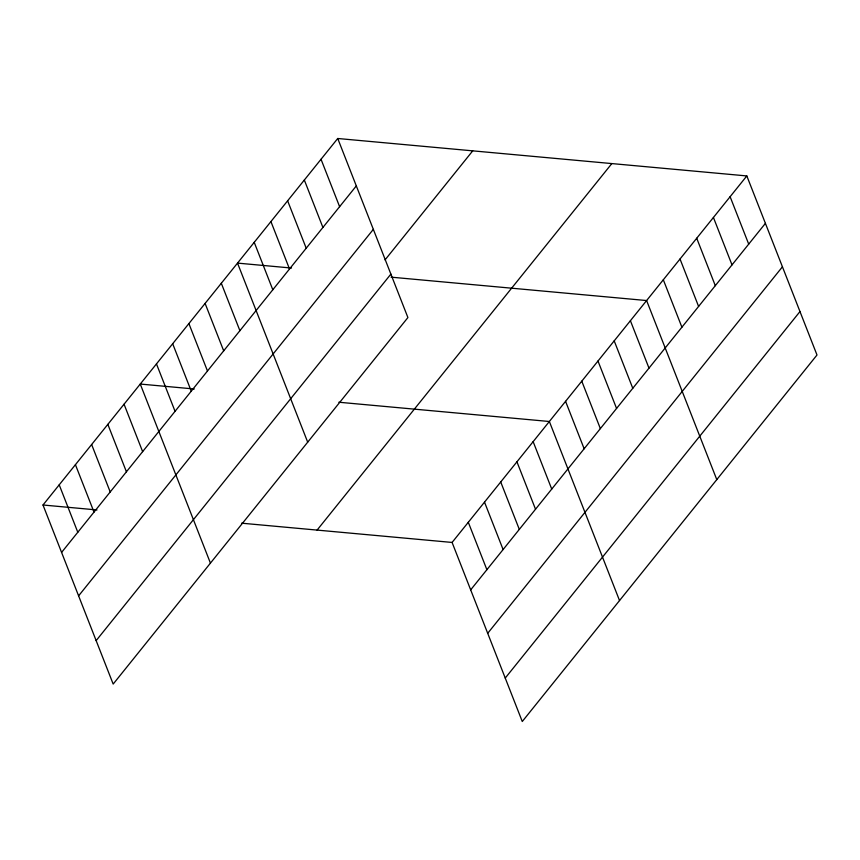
<?xml version="1.0" encoding="UTF-8"?>
<svg xmlns="http://www.w3.org/2000/svg" width="860" height="860" viewBox="0 0 860 860"><rect width="100%" height="100%" fill="white"/><g stroke="black" fill="none" stroke-linecap="round" stroke-linejoin="round"><path stroke-width="1.29" d="M337.733 138.492L407.909 317.555L113.176 684.066L43 505.003L337.733 138.492L746.824 175.934L817 354.997L522.267 721.508L452.091 542.445L746.824 175.934M61.587 552.421L356.319 185.91M78.604 595.862L373.337 229.351M385.054 259.881L472.731 150.844M96.148 640.625L390.881 274.114M317.093 530.093L611.825 163.583M470.678 589.863L765.411 223.353M487.706 633.304L782.439 266.793M505.239 678.067L799.972 311.556M291.519 268.041L237.521 263.106L307.697 442.169M391.074 277.156L646.612 300.548L716.788 479.611M194.263 388.989L140.266 384.054L210.431 563.117M338.851 402.233L549.357 421.497L619.533 600.559M43 505.003L96.997 509.948M241.585 523.181L452.091 542.445M730.118 196.703L748.705 244.122M713.424 217.472L732.01 264.891M696.718 238.242L715.305 285.66M680.024 259.01L698.6 306.429M663.318 279.779L681.905 327.198M630.401 320.705L648.988 368.123M614.201 340.861L632.777 388.279M597.99 361.028L616.566 408.446M581.779 381.184L600.355 428.602M565.568 401.34L584.144 448.759M533.146 441.653L551.733 489.071M516.935 461.809L535.522 509.227M500.724 481.976L519.311 529.394M484.513 502.132L503.1 549.551M468.302 522.289L486.889 569.707M321.027 159.261L339.614 206.679M304.333 180.03L322.909 227.448M287.627 200.799L306.214 248.218M270.921 221.568L289.508 268.986M254.227 242.337L272.803 289.755M221.31 283.262L239.897 330.681M205.099 303.419L223.686 350.837M188.888 323.575L207.475 370.993M172.677 343.731L191.264 391.149M156.466 363.898L175.053 411.306M124.055 404.211L142.631 451.629M107.844 424.367L126.42 471.785M91.633 444.523L110.209 491.941M75.422 464.679L94.009 512.098M59.211 484.846L77.798 532.265"/></g></svg>
